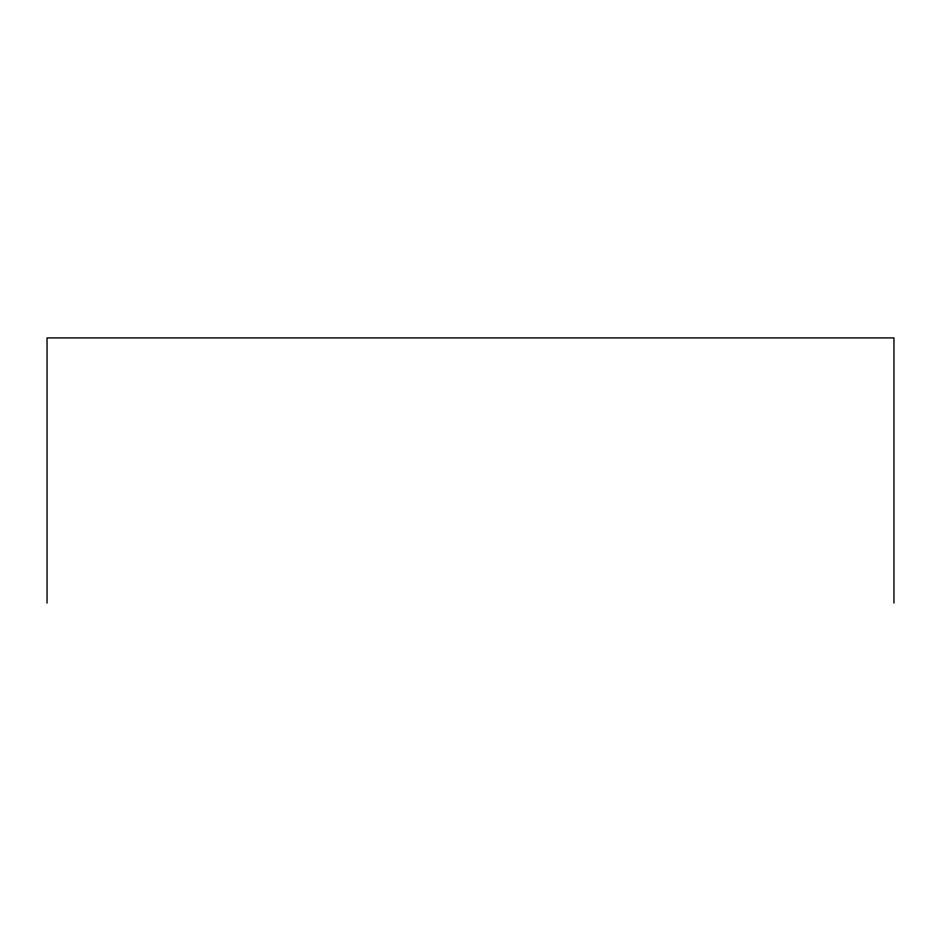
<?xml version="1.0" encoding="UTF-8"?>
<svg xmlns="http://www.w3.org/2000/svg" width="941" height="941" viewBox="0 0 941 941"><rect width="100%" height="100%" fill="white"/><g stroke="black" fill="none" stroke-linecap="round" stroke-linejoin="round"><path stroke-width="1.41" d="M893.95 603.087L893.95 337.913L47.05 337.913L47.05 603.087"/></g></svg>
